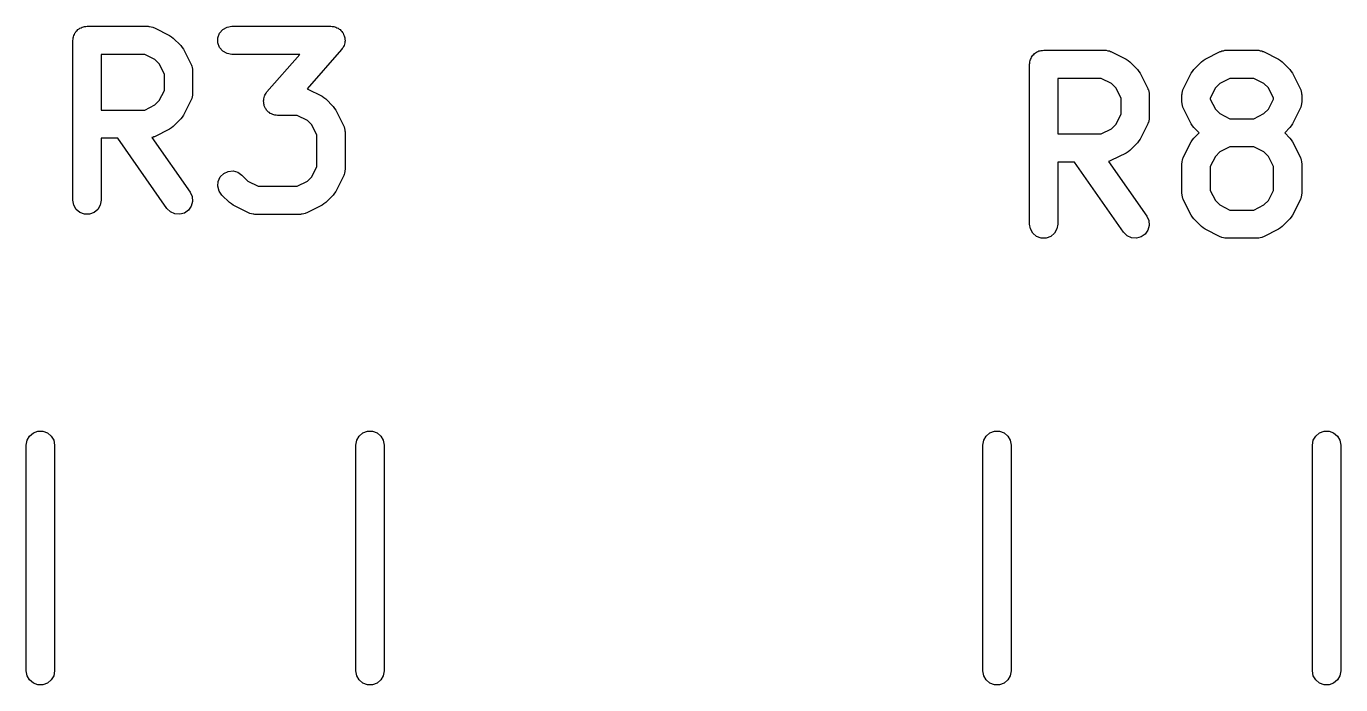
# Model space of a CAD drawing. Extents: x 25 to 125, y -131 to -25.
# Drawn here: x 62.55 to 69.53, y -70.52 to -67.02 of the extents above; entities that cross this region are included whole.
import ezdxf

# ---------------------------------------------------------------- set-up
doc = ezdxf.new("R2010")
doc.units = 0
doc.header["$MEASUREMENT"] = 0
doc.layers.add('BLACK', color=7, linetype='CONTINUOUS')

msp = doc.modelspace()

# ---------------------------------------------------------------- linework, layer by layer
at = {"layer": 'Black'}
for p, q in [((62.801, -67.0793), (62.8021, -67.0729)), ((62.8021, -67.0729), (62.8054, -67.0672)), ((62.8054, -67.0672), (62.8077, -67.061)), ((62.8077, -67.061), (62.8119, -67.056)), ((62.8119, -67.056), (62.8152, -67.0503)), ((62.8152, -67.0503), (62.8202, -67.0461)), ((62.8202, -67.0461), (62.8244, -67.0411)), ((62.8244, -67.0411), (62.8301, -67.0378)), ((62.8301, -67.0378), (62.8351, -67.0336)), ((62.8351, -67.0336), (62.8413, -67.0313)), ((62.8413, -67.0313), (62.847, -67.028)), ((62.847, -67.028), (62.8534, -67.0269)), ((62.8534, -67.0269), (62.8596, -67.0247)), ((62.8596, -67.0247), (62.8662, -67.0247)), ((62.8662, -67.0247), (62.8726, -67.0235)), ((62.8726, -67.0235), (63.1964, -67.0235)), ((63.1964, -67.0235), (63.2007, -67.0243)), ((63.2007, -67.0243), (63.205, -67.024)), ((63.205, -67.024), (63.2134, -67.0265)), ((63.2134, -67.0265), (63.2221, -67.028)), ((63.2221, -67.028), (63.2258, -67.0302)), ((63.2258, -67.0302), (63.23, -67.0314)), ((63.23, -67.0314), (63.3109, -67.0719)), ((63.3109, -67.0719), (63.3206, -67.0791)), ((63.5678, -67.0855), (63.5767, -67.061)), ((63.5767, -67.061), (63.5935, -67.0411)), ((63.5935, -67.0411), (63.616, -67.028)), ((63.616, -67.028), (63.6417, -67.0235)), ((63.6417, -67.0235), (64.1679, -67.0235)), ((64.1679, -67.0235), (64.1751, -67.0248)), ((64.1751, -67.0248), (64.1824, -67.0249)), ((64.1824, -67.0249), (64.1878, -67.027)), ((64.1878, -67.027), (64.1935, -67.028)), ((64.1935, -67.028), (64.1999, -67.0317)), ((64.1999, -67.0317), (64.2067, -67.0344)), ((64.2067, -67.0344), (64.2111, -67.0382)), ((64.2111, -67.0382), (64.2161, -67.0411)), ((64.2161, -67.0411), (64.2208, -67.0467)), ((64.2208, -67.0467), (64.2263, -67.0515)), ((64.2263, -67.0515), (64.2291, -67.0566)), ((64.2291, -67.0566), (64.2328, -67.061)), ((64.2328, -67.061), (64.2353, -67.0679)), ((64.2353, -67.0679), (64.2388, -67.0743)), ((64.2388, -67.0743), (64.2397, -67.0801)), ((62.7976, -67.0985), (62.7988, -67.0921)), ((62.7976, -67.9485), (62.7976, -67.0985)), ((62.7988, -67.0855), (62.801, -67.0793)), ((62.7988, -67.0921), (62.7988, -67.0855)), ((63.3206, -67.0791), (63.3304, -67.086)), ((63.3304, -67.086), (63.3709, -67.1264)), ((63.3709, -67.1264), (63.3778, -67.1363)), ((63.3778, -67.1363), (63.3849, -67.1459)), ((63.3849, -67.1459), (63.4254, -67.2269)), ((63.5678, -67.1115), (63.5678, -67.0855)), ((63.5767, -67.136), (63.5678, -67.1115)), ((63.5935, -67.156), (63.5767, -67.136)), ((64.2281, -67.1416), (64.2243, -67.1479)), ((64.2328, -67.136), (64.2281, -67.1416)), ((64.2348, -67.1306), (64.2328, -67.136)), ((64.2378, -67.1256), (64.2348, -67.1306)), ((64.2392, -67.1184), (64.2378, -67.1256)), ((64.2417, -67.1115), (64.2392, -67.1184)), ((64.2397, -67.0801), (64.2417, -67.0855)), ((64.2417, -67.0855), (64.2417, -67.0928)), ((64.2417, -67.0928), (64.2428, -67.1001)), ((64.2428, -67.1001), (64.2417, -67.1058)), ((64.2417, -67.1058), (64.2417, -67.1115)), ((62.9476, -67.1735), (62.9476, -67.4688)), ((63.1787, -67.1735), (62.9476, -67.1735)), ((63.233, -67.2006), (63.1787, -67.1735)), ((63.2562, -67.2239), (63.233, -67.2006)), ((63.616, -67.169), (63.5935, -67.156)), ((63.6417, -67.1735), (63.616, -67.169)), ((64.0026, -67.1735), (63.6417, -67.1735)), ((63.8281, -67.3729), (64.0026, -67.1735)), ((64.2243, -67.1479), (64.0418, -67.3564)), ((67.8788, -67.2125), (67.881, -67.2063)), ((67.8788, -67.2191), (67.8788, -67.2125)), ((67.881, -67.2063), (67.8821, -67.1999)), ((67.8821, -67.1999), (67.8854, -67.1942)), ((67.8854, -67.1942), (67.8877, -67.188)), ((67.8877, -67.188), (67.8919, -67.183)), ((67.8919, -67.183), (67.8952, -67.1773)), ((67.8952, -67.1773), (67.9002, -67.1731)), ((67.9002, -67.1731), (67.9044, -67.1681)), ((67.9044, -67.1681), (67.9101, -67.1648)), ((67.9101, -67.1648), (67.9151, -67.1606)), ((67.9151, -67.1606), (67.9213, -67.1583)), ((67.9213, -67.1583), (67.927, -67.155)), ((67.927, -67.155), (67.9334, -67.1539)), ((67.9334, -67.1539), (67.9396, -67.1517)), ((67.9396, -67.1517), (67.9462, -67.1517)), ((67.9462, -67.1517), (67.9526, -67.1505)), ((67.9526, -67.1505), (68.2764, -67.1505)), ((68.2764, -67.1505), (68.2807, -67.1513)), ((68.2807, -67.1513), (68.285, -67.151)), ((68.285, -67.151), (68.2934, -67.1535)), ((68.2934, -67.1535), (68.3021, -67.155)), ((68.3021, -67.155), (68.3058, -67.1572)), ((68.3058, -67.1572), (68.31, -67.1584)), ((68.31, -67.1584), (68.3909, -67.1989)), ((68.3909, -67.1989), (68.4006, -67.2061)), ((68.4006, -67.2061), (68.4104, -67.213)), ((68.4104, -67.213), (68.4509, -67.2534)), ((68.7496, -67.2534), (68.7901, -67.213)), ((68.7901, -67.213), (68.7999, -67.2061)), ((68.7999, -67.2061), (68.8096, -67.1989)), ((68.8096, -67.1989), (68.8905, -67.1584)), ((68.8905, -67.1584), (68.8947, -67.1572)), ((68.8947, -67.1572), (68.8984, -67.155)), ((68.8984, -67.155), (68.907, -67.1535)), ((68.907, -67.1535), (68.9155, -67.151)), ((68.9155, -67.151), (68.9198, -67.1513)), ((68.9198, -67.1513), (68.924, -67.1505)), ((68.924, -67.1505), (69.086, -67.1505)), ((69.086, -67.1505), (69.0902, -67.1513)), ((69.0902, -67.1513), (69.0945, -67.151)), ((69.0945, -67.151), (69.103, -67.1535)), ((69.103, -67.1535), (69.1116, -67.155)), ((69.1116, -67.155), (69.1153, -67.1572)), ((69.1153, -67.1572), (69.1195, -67.1584)), ((69.1195, -67.1584), (69.2004, -67.1989)), ((69.2004, -67.1989), (69.2101, -67.2061)), ((69.2101, -67.2061), (69.2199, -67.213)), ((69.2199, -67.213), (69.2604, -67.2534)), ((63.2833, -67.2781), (63.2562, -67.2239)), ((63.2833, -67.3642), (63.2833, -67.2781)), ((63.4254, -67.2269), (63.4266, -67.231)), ((63.4266, -67.231), (63.4288, -67.2348)), ((63.4288, -67.2348), (63.4303, -67.2434)), ((63.4303, -67.2434), (63.4328, -67.2519)), ((63.4328, -67.2519), (63.4326, -67.2562)), ((63.4326, -67.2562), (63.4333, -67.2604)), ((63.4333, -67.2604), (63.4333, -67.3819)), ((67.8776, -67.2255), (67.8788, -67.2191)), ((67.8776, -68.0755), (67.8776, -67.2255)), ((68.4509, -67.2534), (68.4578, -67.2633)), ((68.4578, -67.2633), (68.4649, -67.2729)), ((68.4649, -67.2729), (68.5054, -67.3539)), ((68.6951, -67.3539), (68.7355, -67.2729)), ((68.7355, -67.2729), (68.7427, -67.2633)), ((68.7427, -67.2633), (68.7496, -67.2534)), ((69.2604, -67.2534), (69.2673, -67.2633)), ((69.2673, -67.2633), (69.2745, -67.2729)), ((69.2745, -67.2729), (69.3149, -67.3539)), ((64.0418, -67.3564), (64.1204, -67.3957)), ((68.0276, -67.3005), (68.0276, -67.5958)), ((68.2587, -67.3005), (68.0276, -67.3005)), ((68.313, -67.3276), (68.2587, -67.3005)), ((68.3362, -67.3509), (68.313, -67.3276)), ((68.3633, -67.4051), (68.3362, -67.3509)), ((68.5054, -67.3539), (68.5066, -67.358)), ((68.6938, -67.358), (68.6951, -67.3539)), ((68.8643, -67.3509), (68.8371, -67.4051)), ((68.8875, -67.3276), (68.8643, -67.3509)), ((68.9418, -67.3005), (68.8875, -67.3276)), ((69.0682, -67.3005), (68.9418, -67.3005)), ((69.1225, -67.3276), (69.0682, -67.3005)), ((69.1457, -67.3509), (69.1225, -67.3276)), ((69.1729, -67.4051), (69.1457, -67.3509)), ((69.3149, -67.3539), (69.3162, -67.358)), ((63.233, -67.4416), (63.2562, -67.4184)), ((63.2562, -67.4184), (63.2833, -67.3642)), ((63.4254, -67.4154), (63.3849, -67.4964)), ((63.4266, -67.4113), (63.4254, -67.4154)), ((63.4288, -67.4075), (63.4266, -67.4113)), ((63.4303, -67.3989), (63.4288, -67.4075)), ((63.4328, -67.3904), (63.4303, -67.3989)), ((63.4333, -67.3819), (63.4326, -67.3861)), ((63.4326, -67.3861), (63.4328, -67.3904)), ((63.8095, -67.4208), (63.8107, -67.4151)), ((63.8107, -67.428), (63.8095, -67.4208)), ((63.8107, -67.4093), (63.8132, -67.4024)), ((63.8107, -67.4151), (63.8107, -67.4093)), ((63.8132, -67.4024), (63.8146, -67.3952)), ((63.8146, -67.3952), (63.8176, -67.3903)), ((63.8176, -67.3903), (63.8196, -67.3848)), ((63.8196, -67.3848), (63.8243, -67.3792)), ((63.8243, -67.3792), (63.8281, -67.3729)), ((64.1204, -67.3957), (64.1301, -67.4029)), ((64.1301, -67.4029), (64.1399, -67.4098)), ((64.1399, -67.4098), (64.1804, -67.4503)), ((68.3633, -67.4912), (68.3633, -67.4051)), ((68.5066, -67.358), (68.5088, -67.3618)), ((68.5088, -67.3618), (68.5103, -67.3704)), ((68.5103, -67.3704), (68.5128, -67.3789)), ((68.5128, -67.3789), (68.5126, -67.3832)), ((68.5126, -67.3832), (68.5133, -67.3874)), ((68.5133, -67.3874), (68.5133, -67.5089)), ((68.6871, -67.3874), (68.6879, -67.3832)), ((68.6871, -67.4279), (68.6871, -67.3874)), ((68.6876, -67.3789), (68.6901, -67.3704)), ((68.6879, -67.3832), (68.6876, -67.3789)), ((68.6901, -67.3704), (68.6917, -67.3618)), ((68.6917, -67.3618), (68.6938, -67.358)), ((68.8371, -67.4051), (68.8371, -67.4102)), ((68.8371, -67.4102), (68.8643, -67.4644)), ((69.1457, -67.4644), (69.1729, -67.4102)), ((69.1729, -67.4102), (69.1729, -67.4051)), ((69.3162, -67.358), (69.3183, -67.3618)), ((69.3183, -67.3618), (69.3199, -67.3704)), ((69.3199, -67.3704), (69.3224, -67.3789)), ((69.3224, -67.3789), (69.3221, -67.3832)), ((69.3221, -67.3832), (69.3229, -67.3874)), ((69.3229, -67.3874), (69.3229, -67.4279)), ((62.9476, -67.4688), (63.1787, -67.4688)), ((63.1787, -67.4688), (63.233, -67.4416)), ((63.3849, -67.4964), (63.3778, -67.506)), ((63.8107, -67.4354), (63.8107, -67.428)), ((63.8126, -67.4408), (63.8107, -67.4354)), ((63.8135, -67.4465), (63.8126, -67.4408)), ((63.8171, -67.4529), (63.8135, -67.4465)), ((63.8196, -67.4598), (63.8171, -67.4529)), ((63.8233, -67.4643), (63.8196, -67.4598)), ((63.8261, -67.4693), (63.8233, -67.4643)), ((63.8316, -67.4742), (63.8261, -67.4693)), ((63.8363, -67.4798), (63.8316, -67.4742)), ((63.8413, -67.4827), (63.8363, -67.4798)), ((63.8457, -67.4865), (63.8413, -67.4827)), ((63.8525, -67.4891), (63.8457, -67.4865)), ((63.8589, -67.4928), (63.8525, -67.4891)), ((63.8646, -67.4938), (63.8589, -67.4928)), ((63.87, -67.4959), (63.8646, -67.4938)), ((63.8773, -67.4961), (63.87, -67.4959)), ((63.8845, -67.4973), (63.8773, -67.4961)), ((64.1804, -67.4503), (64.1873, -67.4601)), ((64.1873, -67.4601), (64.1945, -67.4697)), ((64.1945, -67.4697), (64.2349, -67.5507)), ((68.3362, -67.5454), (68.3633, -67.4912)), ((68.6879, -67.4322), (68.6871, -67.4279)), ((68.6876, -67.4365), (68.6879, -67.4322)), ((68.6901, -67.4449), (68.6876, -67.4365)), ((68.6917, -67.4536), (68.6901, -67.4449)), ((68.6938, -67.4573), (68.6917, -67.4536)), ((68.6951, -67.4614), (68.6938, -67.4573)), ((68.7355, -67.5424), (68.6951, -67.4614)), ((68.8643, -67.4644), (68.8875, -67.4877)), ((68.8875, -67.4877), (68.9418, -67.5148)), ((69.0682, -67.5148), (69.1225, -67.4877)), ((69.1225, -67.4877), (69.1457, -67.4644)), ((69.3149, -67.4614), (69.2745, -67.5424)), ((69.3162, -67.4573), (69.3149, -67.4614)), ((69.3183, -67.4536), (69.3162, -67.4573)), ((69.3199, -67.4449), (69.3183, -67.4536)), ((69.3224, -67.4365), (69.3199, -67.4449)), ((69.3229, -67.4279), (69.3221, -67.4322)), ((69.3221, -67.4322), (69.3224, -67.4365)), ((63.3206, -67.5632), (63.3109, -67.5704)), ((63.3304, -67.5563), (63.3206, -67.5632)), ((63.3709, -67.5158), (63.3304, -67.5563)), ((63.3778, -67.506), (63.3709, -67.5158)), ((63.9882, -67.4973), (63.8845, -67.4973)), ((64.0425, -67.5245), (63.9882, -67.4973)), ((64.0657, -67.5477), (64.0425, -67.5245)), ((64.0929, -67.6019), (64.0657, -67.5477)), ((64.2349, -67.5507), (64.2362, -67.5548)), ((64.2362, -67.5548), (64.2383, -67.5586)), ((64.2383, -67.5586), (64.2399, -67.5672)), ((68.313, -67.5686), (68.3362, -67.5454)), ((68.5054, -67.5424), (68.4649, -67.6234)), ((68.5066, -67.5383), (68.5054, -67.5424)), ((68.5088, -67.5345), (68.5066, -67.5383)), ((68.5103, -67.5259), (68.5088, -67.5345)), ((68.5128, -67.5174), (68.5103, -67.5259)), ((68.5133, -67.5089), (68.5126, -67.5131)), ((68.5126, -67.5131), (68.5128, -67.5174)), ((68.7427, -67.5521), (68.7355, -67.5424)), ((68.7496, -67.5619), (68.7427, -67.5521)), ((68.7775, -67.5898), (68.7496, -67.5619)), ((68.9418, -67.5148), (69.0682, -67.5148)), ((69.2604, -67.5619), (69.2325, -67.5898)), ((69.2673, -67.552), (69.2604, -67.5619)), ((69.2745, -67.5424), (69.2673, -67.552)), ((63.036, -67.6188), (62.9476, -67.6188)), ((62.9476, -67.6188), (62.9476, -67.9485)), ((63.2969, -67.9915), (63.036, -67.6188)), ((63.2221, -67.6142), (63.2166, -67.6152)), ((63.2166, -67.6152), (63.4198, -67.9055)), ((63.2258, -67.6121), (63.2221, -67.6142)), ((63.23, -67.6108), (63.2258, -67.6121)), ((63.3109, -67.5704), (63.23, -67.6108)), ((64.0929, -67.7689), (64.0929, -67.6019)), ((64.2399, -67.5672), (64.2424, -67.5757)), ((64.2424, -67.5757), (64.2421, -67.58)), ((64.2421, -67.58), (64.2429, -67.5842)), ((64.2429, -67.5842), (64.2429, -67.7866)), ((68.0276, -67.5958), (68.2587, -67.5958)), ((68.2587, -67.5958), (68.313, -67.5686)), ((68.4578, -67.633), (68.4509, -67.6428)), ((68.4649, -67.6234), (68.4578, -67.633)), ((68.7355, -67.6372), (68.7427, -67.6276)), ((68.7427, -67.6276), (68.7496, -67.6177)), ((68.7496, -67.6177), (68.7775, -67.5898)), ((69.2325, -67.5898), (69.2604, -67.6177)), ((69.2604, -67.6177), (69.2673, -67.6276)), ((69.2673, -67.6276), (69.2745, -67.6372)), ((68.3909, -67.6974), (68.31, -67.7378)), ((68.4006, -67.6902), (68.3909, -67.6974)), ((68.4104, -67.6833), (68.4006, -67.6902)), ((68.4509, -67.6428), (68.4104, -67.6833)), ((68.6951, -67.7182), (68.7355, -67.6372)), ((68.8875, -67.6919), (68.8643, -67.7152)), ((68.9418, -67.6648), (68.8875, -67.6919)), ((69.0682, -67.6648), (68.9418, -67.6648)), ((69.1225, -67.6919), (69.0682, -67.6648)), ((69.1457, -67.7152), (69.1225, -67.6919)), ((69.2745, -67.6372), (69.3149, -67.7182)), ((64.0657, -67.8231), (64.0929, -67.7689)), ((68.116, -67.7458), (68.0276, -67.7458)), ((68.0276, -67.7458), (68.0276, -68.0755)), ((68.3769, -68.1185), (68.116, -67.7458)), ((68.3021, -67.7412), (68.2966, -67.7422)), ((68.2966, -67.7422), (68.4998, -68.0325)), ((68.3058, -67.7391), (68.3021, -67.7412)), ((68.31, -67.7378), (68.3058, -67.7391)), ((68.6871, -67.7517), (68.6879, -67.7475)), ((68.6871, -67.9136), (68.6871, -67.7517)), ((68.6876, -67.7431), (68.6901, -67.7347)), ((68.6879, -67.7475), (68.6876, -67.7431)), ((68.6901, -67.7347), (68.6917, -67.7261)), ((68.6917, -67.7261), (68.6938, -67.7223)), ((68.6938, -67.7223), (68.6951, -67.7182)), ((68.8643, -67.7152), (68.8371, -67.7694)), ((68.8371, -67.7694), (68.8371, -67.8959)), ((69.1729, -67.7694), (69.1457, -67.7152)), ((69.1729, -67.8959), (69.1729, -67.7694)), ((69.3149, -67.7182), (69.3162, -67.7223)), ((69.3162, -67.7223), (69.3183, -67.7261)), ((69.3183, -67.7261), (69.3199, -67.7347)), ((69.3199, -67.7347), (69.3224, -67.7431)), ((69.3224, -67.7431), (69.3221, -67.7475)), ((69.3221, -67.7475), (69.3229, -67.7517)), ((69.3229, -67.7517), (69.3229, -67.9136)), ((63.5692, -67.8482), (63.5802, -67.8246)), ((63.5802, -67.8246), (63.5986, -67.8061)), ((63.5986, -67.8061), (63.6223, -67.7951)), ((63.6223, -67.7951), (63.6482, -67.7929)), ((63.6482, -67.7929), (63.6734, -67.7996)), ((63.6734, -67.7996), (63.6947, -67.8145)), ((63.6947, -67.8145), (63.7266, -67.8464)), ((64.0425, -67.8464), (64.0657, -67.8231)), ((64.2349, -67.8202), (64.1945, -67.9011)), ((64.2362, -67.816), (64.2349, -67.8202)), ((64.2383, -67.8123), (64.2362, -67.816)), ((64.2399, -67.8036), (64.2383, -67.8123)), ((64.2424, -67.7952), (64.2399, -67.8036)), ((64.2429, -67.7866), (64.2421, -67.7909)), ((64.2421, -67.7909), (64.2424, -67.7952)), ((63.4198, -67.9055), (63.4308, -67.9291)), ((63.567, -67.8741), (63.5692, -67.8482)), ((63.5737, -67.8993), (63.567, -67.8741)), ((63.5886, -67.9206), (63.5737, -67.8993)), ((63.7266, -67.8464), (63.7808, -67.8735)), ((63.7808, -67.8735), (63.9882, -67.8735)), ((63.9882, -67.8735), (64.0425, -67.8464)), ((64.1873, -67.9108), (64.1804, -67.9206)), ((64.1945, -67.9011), (64.1873, -67.9108)), ((68.6879, -67.9179), (68.6871, -67.9136)), ((68.8371, -67.8959), (68.8643, -67.9501)), ((69.1457, -67.9501), (69.1729, -67.8959)), ((69.3229, -67.9136), (69.3221, -67.9179)), ((62.8021, -67.9742), (62.7976, -67.9485)), ((62.8152, -67.9967), (62.8021, -67.9742)), ((62.9431, -67.9742), (62.9301, -67.9967)), ((62.9476, -67.9485), (62.9431, -67.9742)), ((63.4263, -67.9802), (63.4114, -68.0016)), ((63.433, -67.9551), (63.4263, -67.9802)), ((63.4308, -67.9291), (63.433, -67.9551)), ((63.6291, -67.9611), (63.5886, -67.9206)), ((63.6389, -67.968), (63.6291, -67.9611)), ((63.6486, -67.9751), (63.6389, -67.968)), ((63.7296, -68.0156), (63.6486, -67.9751)), ((64.1204, -67.9751), (64.0395, -68.0156)), ((64.1301, -67.968), (64.1204, -67.9751)), ((64.1399, -67.9611), (64.1301, -67.968)), ((64.1804, -67.9206), (64.1399, -67.9611)), ((68.6876, -67.9222), (68.6879, -67.9179)), ((68.6901, -67.9306), (68.6876, -67.9222)), ((68.6917, -67.9393), (68.6901, -67.9306)), ((68.6938, -67.943), (68.6917, -67.9393)), ((68.6951, -67.9472), (68.6938, -67.943)), ((68.7355, -68.0281), (68.6951, -67.9472)), ((68.8643, -67.9501), (68.8875, -67.9734)), ((68.8875, -67.9734), (68.9418, -68.0005)), ((69.0682, -68.0005), (69.1225, -67.9734)), ((69.1225, -67.9734), (69.1457, -67.9501)), ((69.3149, -67.9472), (69.2745, -68.0281)), ((69.3162, -67.943), (69.3149, -67.9472)), ((69.3183, -67.9393), (69.3162, -67.943)), ((69.3199, -67.9306), (69.3183, -67.9393)), ((69.3224, -67.9222), (69.3199, -67.9306)), ((69.3221, -67.9179), (69.3224, -67.9222)), ((62.8351, -68.0135), (62.8152, -67.9967)), ((62.8596, -68.0224), (62.8351, -68.0135)), ((62.8856, -68.0224), (62.8596, -68.0224)), ((62.9101, -68.0135), (62.8856, -68.0224)), ((62.9301, -67.9967), (62.9101, -68.0135)), ((63.3153, -68.01), (63.2969, -67.9915)), ((63.3389, -68.021), (63.3153, -68.01)), ((63.3649, -68.0232), (63.3389, -68.021)), ((63.39, -68.0165), (63.3649, -68.0232)), ((63.4114, -68.0016), (63.39, -68.0165)), ((63.7337, -68.0168), (63.7296, -68.0156)), ((63.7374, -68.019), (63.7337, -68.0168)), ((63.7461, -68.0205), (63.7374, -68.019)), ((63.7545, -68.023), (63.7461, -68.0205)), ((63.7588, -68.0228), (63.7545, -68.023)), ((63.7631, -68.0235), (63.7588, -68.0228)), ((64.006, -68.0235), (63.7631, -68.0235)), ((64.0102, -68.0228), (64.006, -68.0235)), ((64.0145, -68.023), (64.0102, -68.0228)), ((64.023, -68.0205), (64.0145, -68.023)), ((64.0316, -68.019), (64.023, -68.0205)), ((64.0353, -68.0168), (64.0316, -68.019)), ((64.0395, -68.0156), (64.0353, -68.0168)), ((68.4998, -68.0325), (68.5108, -68.0561)), ((68.7427, -68.0378), (68.7355, -68.0281)), ((68.7496, -68.0476), (68.7427, -68.0378)), ((68.7901, -68.0881), (68.7496, -68.0476)), ((68.9418, -68.0005), (69.0682, -68.0005)), ((69.2604, -68.0476), (69.2199, -68.0881)), ((69.2673, -68.0378), (69.2604, -68.0476)), ((69.2745, -68.0281), (69.2673, -68.0378)), ((67.8821, -68.1012), (67.8776, -68.0755)), ((67.8952, -68.1237), (67.8821, -68.1012)), ((67.9151, -68.1405), (67.8952, -68.1237)), ((68.0101, -68.1237), (67.9901, -68.1405)), ((68.0231, -68.1012), (68.0101, -68.1237)), ((68.0276, -68.0755), (68.0231, -68.1012)), ((68.3953, -68.137), (68.3769, -68.1185)), ((68.5063, -68.1072), (68.4914, -68.1286)), ((68.513, -68.0821), (68.5063, -68.1072)), ((68.5108, -68.0561), (68.513, -68.0821)), ((68.7999, -68.095), (68.7901, -68.0881)), ((68.8096, -68.1021), (68.7999, -68.095)), ((68.8905, -68.1426), (68.8096, -68.1021)), ((69.2004, -68.1021), (69.1195, -68.1426)), ((69.2101, -68.095), (69.2004, -68.1021)), ((69.2199, -68.0881), (69.2101, -68.095)), ((67.9396, -68.1494), (67.9151, -68.1405)), ((67.9656, -68.1494), (67.9396, -68.1494)), ((67.9901, -68.1405), (67.9656, -68.1494)), ((68.4189, -68.148), (68.3953, -68.137)), ((68.4449, -68.1502), (68.4189, -68.148)), ((68.47, -68.1435), (68.4449, -68.1502)), ((68.4914, -68.1286), (68.47, -68.1435)), ((68.8947, -68.1438), (68.8905, -68.1426)), ((68.8984, -68.146), (68.8947, -68.1438)), ((68.907, -68.1475), (68.8984, -68.146)), ((68.9155, -68.15), (68.907, -68.1475)), ((68.9198, -68.1498), (68.9155, -68.15)), ((68.924, -68.1505), (68.9198, -68.1498)), ((69.086, -68.1505), (68.924, -68.1505)), ((69.0902, -68.1498), (69.086, -68.1505)), ((69.0945, -68.15), (69.0902, -68.1498)), ((69.103, -68.1475), (69.0945, -68.15)), ((69.1116, -68.146), (69.103, -68.1475)), ((69.1153, -68.1438), (69.1116, -68.146)), ((69.1195, -68.1426), (69.1153, -68.1438)), ((62.55, -69.25), (62.5545, -69.2243)), ((62.5545, -69.2243), (62.5675, -69.2018)), ((62.5675, -69.2018), (62.5875, -69.185)), ((62.5875, -69.185), (62.612, -69.1761)), ((62.612, -69.1761), (62.638, -69.1761)), ((62.638, -69.1761), (62.6625, -69.185)), ((62.6625, -69.185), (62.6825, -69.2018)), ((62.6825, -69.2018), (62.6955, -69.2243)), ((62.6955, -69.2243), (62.7, -69.25)), ((64.3, -69.25), (64.3045, -69.2243)), ((64.3045, -69.2243), (64.3175, -69.2018)), ((64.3175, -69.2018), (64.3375, -69.185)), ((64.3375, -69.185), (64.362, -69.1761)), ((64.362, -69.1761), (64.388, -69.1761)), ((64.388, -69.1761), (64.4125, -69.185)), ((64.4125, -69.185), (64.4325, -69.2018)), ((64.4325, -69.2018), (64.4455, -69.2243)), ((64.4455, -69.2243), (64.45, -69.25)), ((67.63, -69.25), (67.6345, -69.2243)), ((67.6345, -69.2243), (67.6475, -69.2018)), ((67.6475, -69.2018), (67.6675, -69.185)), ((67.6675, -69.185), (67.692, -69.1761)), ((67.692, -69.1761), (67.718, -69.1761)), ((67.718, -69.1761), (67.7425, -69.185)), ((67.7425, -69.185), (67.7625, -69.2018)), ((67.7625, -69.2018), (67.7755, -69.2243)), ((67.7755, -69.2243), (67.78, -69.25)), ((69.38, -69.25), (69.3845, -69.2243)), ((69.3845, -69.2243), (69.3975, -69.2018)), ((69.3975, -69.2018), (69.4175, -69.185)), ((69.4175, -69.185), (69.442, -69.1761)), ((69.442, -69.1761), (69.468, -69.1761)), ((69.468, -69.1761), (69.4925, -69.185)), ((69.4925, -69.185), (69.5125, -69.2018)), ((69.5125, -69.2018), (69.5255, -69.2243)), ((69.5255, -69.2243), (69.53, -69.25)), ((62.55, -70.45), (62.55, -69.25)), ((62.7, -69.25), (62.7, -70.45)), ((64.3, -70.45), (64.3, -69.25)), ((64.45, -69.25), (64.45, -70.45)), ((67.63, -70.45), (67.63, -69.25)), ((67.78, -69.25), (67.78, -70.45)), ((69.38, -70.45), (69.38, -69.25)), ((69.53, -69.25), (69.53, -70.45)), ((62.5545, -70.4757), (62.55, -70.45)), ((62.5675, -70.4982), (62.5545, -70.4757)), ((62.6955, -70.4757), (62.6825, -70.4982)), ((62.7, -70.45), (62.6955, -70.4757)), ((64.3045, -70.4757), (64.3, -70.45)), ((64.3175, -70.4982), (64.3045, -70.4757)), ((64.4455, -70.4757), (64.4325, -70.4982)), ((64.45, -70.45), (64.4455, -70.4757)), ((67.6345, -70.4757), (67.63, -70.45)), ((67.6475, -70.4982), (67.6345, -70.4757)), ((67.7755, -70.4757), (67.7625, -70.4982)), ((67.78, -70.45), (67.7755, -70.4757)), ((69.3845, -70.4757), (69.38, -70.45)), ((69.3975, -70.4982), (69.3845, -70.4757)), ((69.5255, -70.4757), (69.5125, -70.4982)), ((69.53, -70.45), (69.5255, -70.4757)), ((62.5875, -70.515), (62.5675, -70.4982)), ((62.612, -70.5239), (62.5875, -70.515)), ((62.638, -70.5239), (62.612, -70.5239)), ((62.6625, -70.515), (62.638, -70.5239)), ((62.6825, -70.4982), (62.6625, -70.515)), ((64.3375, -70.515), (64.3175, -70.4982)), ((64.362, -70.5239), (64.3375, -70.515)), ((64.388, -70.5239), (64.362, -70.5239)), ((64.4125, -70.515), (64.388, -70.5239)), ((64.4325, -70.4982), (64.4125, -70.515)), ((67.6675, -70.515), (67.6475, -70.4982)), ((67.692, -70.5239), (67.6675, -70.515)), ((67.718, -70.5239), (67.692, -70.5239)), ((67.7425, -70.515), (67.718, -70.5239)), ((67.7625, -70.4982), (67.7425, -70.515)), ((69.4175, -70.515), (69.3975, -70.4982)), ((69.442, -70.5239), (69.4175, -70.515)), ((69.468, -70.5239), (69.442, -70.5239)), ((69.4925, -70.515), (69.468, -70.5239)), ((69.5125, -70.4982), (69.4925, -70.515))]:
    msp.add_line(p, q, dxfattribs=at)

doc.saveas('drawing.dxf')
